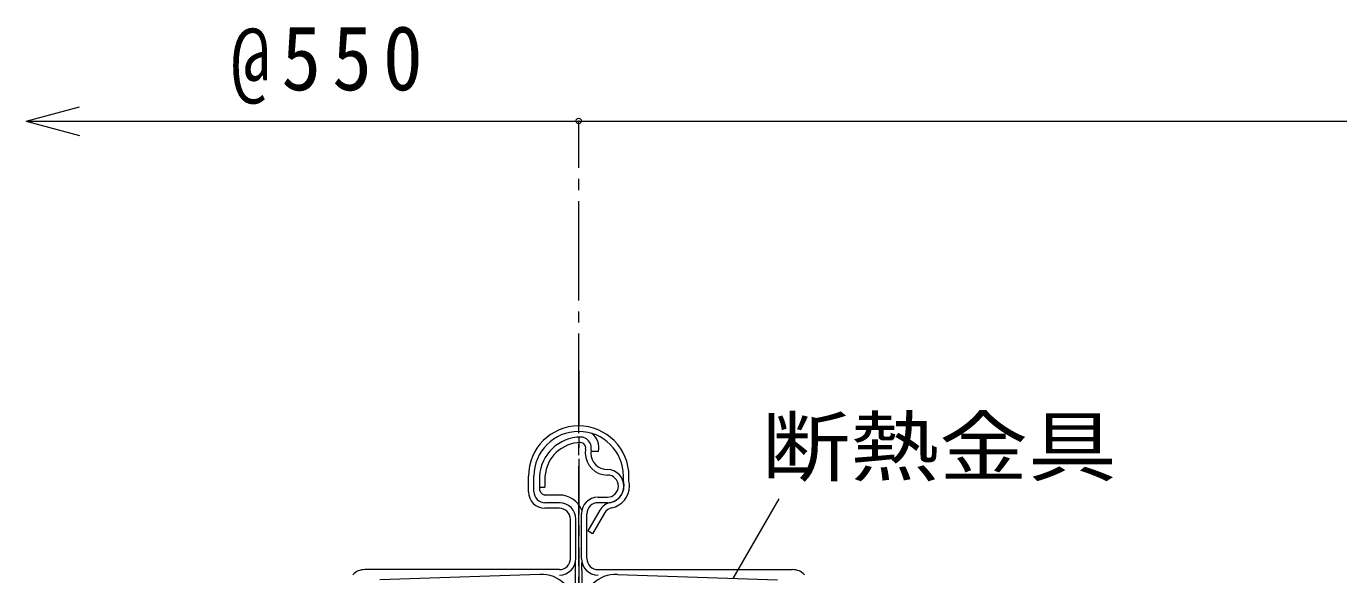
# Model space of a CAD drawing. Units: millimetres, scale not verified. Extents: x -1135 to 443, y -817 to 1523.
# Drawn here: x -487.6 to -250, y 810.7 to 910 of the extents above; entities that cross this region are included whole.
import ezdxf
from ezdxf.enums import TextEntityAlignment as Align

# ---------------------------------------------------------------- set-up
doc = ezdxf.new("R2010")
doc.units = ezdxf.units.MM
doc.header["$LTSCALE"] = 2
doc.header["$PDMODE"] = 32
doc.header["$PDSIZE"] = 1
doc.linetypes.add('CHAIN1', pattern=[8, 5, -1, 1, -1])
doc.linetypes.add('CHAIN2', pattern=[12, 9, -1, 1, -1])
doc.layers.add('0-2_02', color=3, linetype='Continuous', lineweight=18)
doc.styles.add('ＭＳ ゴシック', font='')
doc.styles.get('ＭＳ ゴシック').set_extended_font_data('MS Gothic')

msp = doc.modelspace()

# ---------------------------------------------------------------- linework, layer by layer
at = {"layer": '0-2_02', "color": 7}
for p, q in [((-487.606, 892.863), (-477.947, 895.451)), ((-487.606, 892.863), (-477.947, 890.275)), ((-386.343, 833.492), (-386.406, 832.777)), ((-385.359, 833.314), (-385.406, 832.777)), ((-383.992, 833.065), (-385.161, 833.065)), ((-396.706, 825.778), (-396.706, 828.578)), ((-395.706, 825.778), (-395.706, 828.578)), ((-394.707, 828.578), (-394.707, 826.579)), ((-393.708, 828.517), (-393.708, 826.579)), ((-379.507, 827.546), (-379.507, 828.578)), ((-379.507, 827.546), (-379.407, 826.778)), ((-378.506, 827.667), (-378.506, 828.578)), ((-394.707, 826.579), (-393.708, 826.579)), ((-391.107, 825.167), (-393.706, 825.167)), ((-384.107, 824.779), (-382.407, 824.779)), ((-359.638, 810.072), (-351.329, 824.462)), ((-391.107, 823.778), (-393.706, 823.778)), ((-391.107, 822.778), (-393.706, 822.778)), ((-383.777, 822.409), (-385.944, 818.67)), ((-382.407, 823.778), (-384.107, 823.778)), ((-389.106, 813.677), (-389.106, 820.779)), ((-388.107, 813.677), (-388.107, 820.779)), ((-387.107, 813.677), (-387.107, 821.779)), ((-386.106, 813.677), (-386.106, 821.779)), ((-388.207, 757.808), (-388.207, 812.907)), ((-387.006, 811.551), (-387.006, 812.908)), ((-391.106, 811.677), (-426.318, 811.677)), ((-387.007, 811.551), (-387.007, 757.808)), ((-384.106, 811.677), (-348.894, 811.677))]:
    msp.add_line(p, q, dxfattribs=at)
at = {"layer": '0-2_02', "color": 7, "linetype": 'CHAIN2'}
msp.add_line((-387.606, 668.378), (-387.606, 892.863), dxfattribs=at)
at = {"layer": '0-2_02', "color": 7, "linetype": 'CHAIN1'}
msp.add_line((-387.606, 847.699), (-387.606, 705.177), dxfattribs=at)
at = {"layer": '0-2_02'}
for p, q in [((-394.623, 810.804), (-423.576, 809.793)), ((-380.59, 810.804), (-351.637, 809.793))]:
    msp.add_line(p, q, dxfattribs=at)
at = {"layer": '0-2_02', "color": 7}
for points in [[(-487.606, 892.863), (-387.606, 892.863), (162.394, 892.863), (262.394, 892.863)], [(-382.91, 821.908), (-385.079, 818.167), (-385.944, 818.67)]]:
    msp.add_lwpolyline(points, dxfattribs=at)
for centre, radius, start, end in [((-387.606, 828.578), 9.099, 0, 180), ((-387.606, 828.578), 8.1, 0, 180), ((-387.327, 833.67), 3.388, 349.72002, 51.31358), ((-387.168, 828.116), 7.552, 90.3642, 176.48582), ((-387.168, 828.116), 6.552, 90.3642, 176.48582), ((-387.327, 833.67), 2, 349.72002, 106.27591), ((-387.327, 833.67), 1, 349.72002, 106.27591), ((-382.407, 832.777), 4, 180, 270), ((-382.407, 832.777), 3, 180, 270), ((-382.407, 826.778), 3, 0, 90), ((-382.407, 826.778), 2, 0, 90), ((-382.407, 826.778), 3, 0, 14.83511), ((-382.407, 826.778), 4, 0, 12.83858), ((-393.706, 825.778), 3, 180, 270), ((-393.706, 825.778), 2, 180, 270), ((-393.482, 826.384), 1.239, 171.01538, 259.60056), ((-391.107, 820.779), 4.388, 21.96983, 90), ((-384.107, 821.779), 3, 90, 180), ((-382.407, 826.778), 2, 270, 0), ((-382.407, 826.778), 3, 270, 0), ((-382.407, 826.778), 3, 281.78784, 0), ((-382.407, 826.778), 4, 281.78784, 0), ((-391.107, 820.779), 3, 0, 90), ((-391.107, 820.779), 2, 0, 90), ((-384.107, 821.779), 2, 90, 180), ((-381.18, 820.905), 3, 101.78784, 149.90024), ((-381.18, 820.905), 2, 101.78784, 149.90024), ((-391.106, 813.677), 2, 270, 0), ((-391.106, 813.677), 3, 270, 0), ((-384.106, 813.677), 3, 180, 270), ((-384.106, 813.677), 2, 180, 270), ((-426.318, 808.677), 3, 90, 136.46872), ((-348.894, 808.677), 3, 43.53128, 90)]:
    msp.add_arc(centre, radius, start, end, dxfattribs=at)
at = {"layer": '0-2_02'}
for centre, start, end in [((-394.407, 804.608), 0.00002, 92.00002), ((-380.807, 804.608), 88.00002, 180)]:
    msp.add_arc(centre, 6.2, start, end, dxfattribs=at)
msp.add_point((-387.606, 892.863), dxfattribs=at)

# ---------------------------------------------------------------- texts
at = {"layer": '0-2_02', "color": 2, "style": 'ＭＳ ゴシック', "width": 1.15}
msp.add_text('断熱金具', height=10.26, dxfattribs=at).set_placement((-354.543, 825.711), align=Align.BOTTOM_LEFT)
at = {"layer": '0-2_02', "color": 2, "insert": (-450.606, 895.863), "char_height": 11.73, "attachment_point": 7, "style": 'ＭＳ ゴシック'}
msp.add_mtext('\\T1.28;\\W0.9;@550', dxfattribs=at)

doc.saveas('drawing.dxf')
